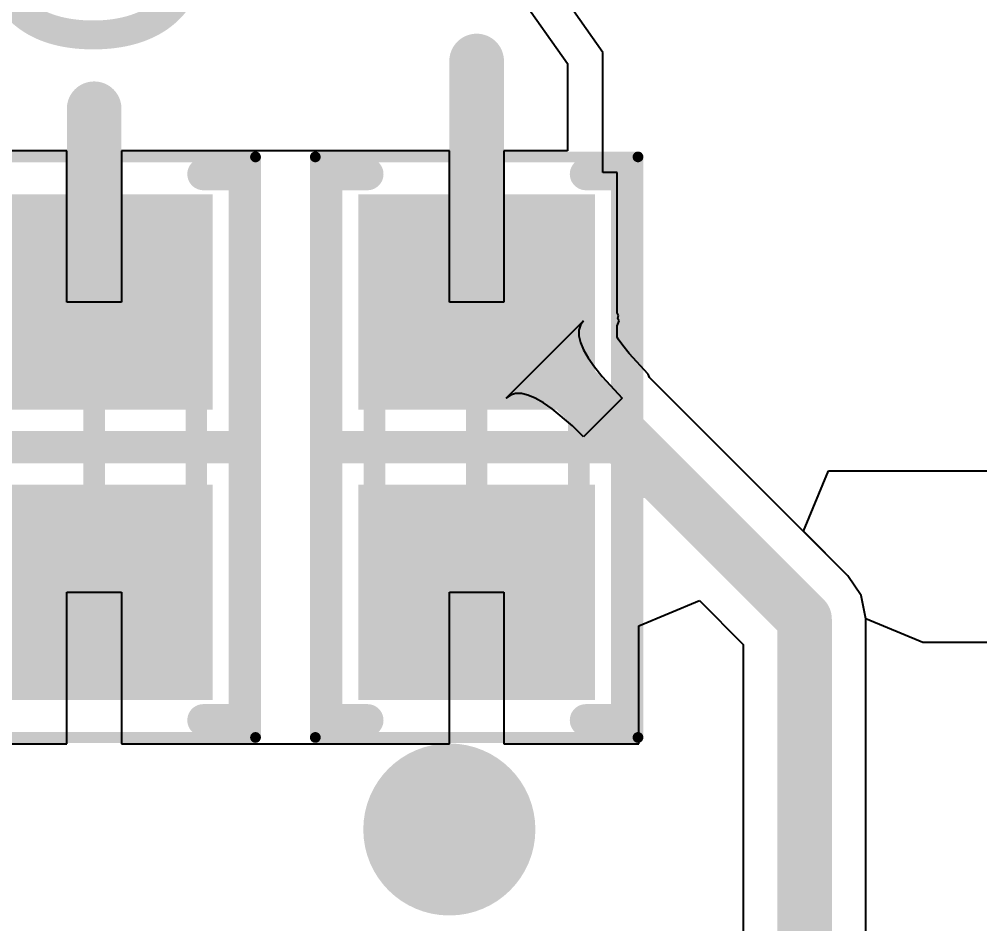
# Model space of a CAD drawing. Header units: inches. Extents: x 0 to 5455, y -5 to 5444.
# Drawn here: x 16.67 to 21.135, y 23.691 to 27.898 of the extents above; entities that cross this region are included whole.
import ezdxf

# ---------------------------------------------------------------- set-up
doc = ezdxf.new("R2010")
doc.units = ezdxf.units.IN
for name, color, linetype in [('Bottom Layer', 5, 'Continuous'), ('Top 3D Body', 56, 'Continuous'), ('Top Courtyard', 56, 'Continuous'), ('Top Layer', 1, 'Continuous'), ('Top Overlay', 2, 'Continuous'), ('Top Paste', 8, 'Continuous'), ('Top Solder', 216, 'Continuous'), ('Via Holes', 16, 'Continuous')]:
    doc.layers.add(name, color=color, linetype=linetype)
doc.styles.add('Arial', font='', dxfattribs={"height": 0.2})
doc.styles.get('Arial').set_extended_font_data('Arial')

# ---------------------------------------------------------------- blocks, each defined once
blk = doc.blocks.new('CAP_0603_1608_35')
at = {"layer": 'Top Layer'}
for points in [[(-1.125, -0.5), (-1.125, 0.5), (-0.225, 0.5), (-0.225, -0.5)], [(0.225, -0.5), (0.225, 0.5), (1.125, 0.5), (1.125, -0.5)]]:
    blk.add_hatch(color=1, dxfattribs=at).paths.add_polyline_path(points)
at = {"layer": 'Top Paste'}
for points in [[(-1.125, -0.5), (-1.125, 0.5), (-0.225, 0.5), (-0.225, -0.5)], [(0.225, -0.5), (0.225, 0.5), (1.125, 0.5), (1.125, -0.5)]]:
    blk.add_hatch(color=8, dxfattribs=at).paths.add_polyline_path(points)
at = {"layer": 'Top Solder'}
for points in [[(-1.1758, -0.5508), (-1.1758, 0.5508), (-0.1742, 0.5508), (-0.1742, -0.5508)], [(0.1742, -0.5508), (0.1742, 0.5508), (1.1758, 0.5508), (1.1758, -0.5508)]]:
    blk.add_hatch(color=216, dxfattribs=at).paths.add_polyline_path(points)
at = {"layer": 'Top 3D Body'}
for points in [[(-0.875, -0.475, 0.1, 0.1, 0), (-0.875, 0.475, 0.1, 0.1, 0)], [(0.875, 0.475, 0.1, 0.1, 0), (-0.875, 0.475, 0.1, 0.1, 0)], [(0.875, -0.475, 0.1, 0.1, 0), (0.875, 0.475, 0.1, 0.1, 0)], [(0.875, -0.475, 0.1, 0.1, 0), (-0.875, -0.475, 0.1, 0.1, 0)]]:
    blk.add_lwpolyline(points, format="xyseb", dxfattribs=at)
for points in [[(-0.9, 0.475, 0.05, 0.05, 1), (-0.85, 0.475, 0.05, 0.05, 1)], [(-0.9, 0.475, 0.05, 0.05, 1), (-0.85, 0.475, 0.05, 0.05, 1)], [(0.85, 0.475, 0.05, 0.05, 1), (0.9, 0.475, 0.05, 0.05, 1)], [(0.85, 0.475, 0.05, 0.05, 1), (0.9, 0.475, 0.05, 0.05, 1)], [(-0.9, -0.475, 0.05, 0.05, 1), (-0.85, -0.475, 0.05, 0.05, 1)], [(-0.9, -0.475, 0.05, 0.05, 1), (-0.85, -0.475, 0.05, 0.05, 1)], [(0.85, -0.475, 0.05, 0.05, 1), (0.9, -0.475, 0.05, 0.05, 1)], [(0.85, -0.475, 0.05, 0.05, 1), (0.9, -0.475, 0.05, 0.05, 1)]]:
    blk.add_lwpolyline(points, format="xyseb", close=True, dxfattribs=at)
at = {"layer": 'Top Courtyard'}
for points in [[(-1.35, -0.75, 0.05, 0.05, 0), (-1.35, 0.75, 0.05, 0.05, 0)], [(1.35, 0.75, 0.05, 0.05, 0), (-1.35, 0.75, 0.05, 0.05, 0)], [(1.35, -0.75, 0.05, 0.05, 0), (1.35, 0.75, 0.05, 0.05, 0)], [(0, -0.475, 0.1, 0.1, 0), (0, 0.475, 0.1, 0.1, 0)], [(0.475, 0, 0.1, 0.1, 0), (-0.475, 0, 0.1, 0.1, 0)], [(1.35, -0.75, 0.05, 0.05, 0), (-1.35, -0.75, 0.05, 0.05, 0)]]:
    blk.add_lwpolyline(points, format="xyseb", dxfattribs=at)
for points in [[(-1.3625, 0.75, 0.025, 0.025, 1), (-1.3375, 0.75, 0.025, 0.025, 1)], [(-1.3625, 0.75, 0.025, 0.025, 1), (-1.3375, 0.75, 0.025, 0.025, 1)], [(1.3375, 0.75, 0.025, 0.025, 1), (1.3625, 0.75, 0.025, 0.025, 1)], [(1.3375, 0.75, 0.025, 0.025, 1), (1.3625, 0.75, 0.025, 0.025, 1)], [(-0.025, 0.475, 0.05, 0.05, 1), (0.025, 0.475, 0.05, 0.05, 1)], [(-0.5, 0, 0.05, 0.05, 1), (-0.45, 0, 0.05, 0.05, 1)], [(0.45, 0, 0.05, 0.05, 1), (0.5, 0, 0.05, 0.05, 1)], [(-0.025, -0.475, 0.05, 0.05, 1), (0.025, -0.475, 0.05, 0.05, 1)], [(-1.3625, -0.75, 0.025, 0.025, 1), (-1.3375, -0.75, 0.025, 0.025, 1)], [(-1.3625, -0.75, 0.025, 0.025, 1), (-1.3375, -0.75, 0.025, 0.025, 1)], [(1.3375, -0.75, 0.025, 0.025, 1), (1.3625, -0.75, 0.025, 0.025, 1)], [(1.3375, -0.75, 0.025, 0.025, 1), (1.3625, -0.75, 0.025, 0.025, 1)]]:
    blk.add_lwpolyline(points, format="xyseb", close=True, dxfattribs=at)
at = {"layer": 'Top Overlay'}
for points in [[(1.27, 0.7, 0.15, 0.15, 0), (-1.27, 0.7, 0.15, 0.15, 0)], [(-1.27, 0.508, 0.15, 0.15, 0), (-1.27, 0.7, 0.15, 0.15, 0)], [(0, -0.7, 0.15, 0.15, 0), (0, 0.7, 0.15, 0.15, 0)], [(1.27, 0.508, 0.15, 0.15, 0), (1.27, 0.7, 0.15, 0.15, 0)], [(-1.27, -0.7, 0.15, 0.15, 0), (-1.27, -0.508, 0.15, 0.15, 0)], [(1.27, -0.7, 0.15, 0.15, 0), (1.27, -0.508, 0.15, 0.15, 0)], [(1.27, -0.7, 0.15, 0.15, 0), (-1.27, -0.7, 0.15, 0.15, 0)]]:
    blk.add_lwpolyline(points, format="xyseb", dxfattribs=at)
for points in [[(-1.3075, 0.7, 0.075, 0.075, 1), (-1.2325, 0.7, 0.075, 0.075, 1)], [(-1.3075, 0.7, 0.075, 0.075, 1), (-1.2325, 0.7, 0.075, 0.075, 1)], [(-0.0375, 0.7, 0.075, 0.075, 1), (0.0375, 0.7, 0.075, 0.075, 1)], [(1.2325, 0.7, 0.075, 0.075, 1), (1.3075, 0.7, 0.075, 0.075, 1)], [(1.2325, 0.7, 0.075, 0.075, 1), (1.3075, 0.7, 0.075, 0.075, 1)], [(-1.3075, 0.508, 0.075, 0.075, 1), (-1.2325, 0.508, 0.075, 0.075, 1)], [(1.2325, 0.508, 0.075, 0.075, 1), (1.3075, 0.508, 0.075, 0.075, 1)], [(-1.3075, -0.508, 0.075, 0.075, 1), (-1.2325, -0.508, 0.075, 0.075, 1)], [(1.2325, -0.508, 0.075, 0.075, 1), (1.3075, -0.508, 0.075, 0.075, 1)], [(-1.3075, -0.7, 0.075, 0.075, 1), (-1.2325, -0.7, 0.075, 0.075, 1)], [(-1.3075, -0.7, 0.075, 0.075, 1), (-1.2325, -0.7, 0.075, 0.075, 1)], [(-0.0375, -0.7, 0.075, 0.075, 1), (0.0375, -0.7, 0.075, 0.075, 1)], [(1.2325, -0.7, 0.075, 0.075, 1), (1.3075, -0.7, 0.075, 0.075, 1)], [(1.2325, -0.7, 0.075, 0.075, 1), (1.3075, -0.7, 0.075, 0.075, 1)]]:
    blk.add_lwpolyline(points, format="xyseb", close=True, dxfattribs=at)
blk = doc.blocks.new('CAP_0603_1608_56')
at = {"layer": 'Top Layer'}
for points in [[(-1.125, -0.5), (-1.125, 0.5), (-0.225, 0.5), (-0.225, -0.5)], [(0.225, -0.5), (0.225, 0.5), (1.125, 0.5), (1.125, -0.5)]]:
    blk.add_hatch(color=1, dxfattribs=at).paths.add_polyline_path(points)
at = {"layer": 'Top Paste'}
for points in [[(-1.125, -0.5), (-1.125, 0.5), (-0.225, 0.5), (-0.225, -0.5)], [(0.225, -0.5), (0.225, 0.5), (1.125, 0.5), (1.125, -0.5)]]:
    blk.add_hatch(color=8, dxfattribs=at).paths.add_polyline_path(points)
at = {"layer": 'Top Solder'}
for points in [[(-1.1758, -0.5508), (-1.1758, 0.5508), (-0.1742, 0.5508), (-0.1742, -0.5508)], [(0.1742, -0.5508), (0.1742, 0.5508), (1.1758, 0.5508), (1.1758, -0.5508)]]:
    blk.add_hatch(color=216, dxfattribs=at).paths.add_polyline_path(points)
at = {"layer": 'Top 3D Body'}
for points in [[(-0.875, -0.475, 0.1, 0.1, 0), (-0.875, 0.475, 0.1, 0.1, 0)], [(0.875, 0.475, 0.1, 0.1, 0), (-0.875, 0.475, 0.1, 0.1, 0)], [(0.875, -0.475, 0.1, 0.1, 0), (0.875, 0.475, 0.1, 0.1, 0)], [(0.875, -0.475, 0.1, 0.1, 0), (-0.875, -0.475, 0.1, 0.1, 0)]]:
    blk.add_lwpolyline(points, format="xyseb", dxfattribs=at)
for points in [[(-0.9, 0.475, 0.05, 0.05, 1), (-0.85, 0.475, 0.05, 0.05, 1)], [(-0.9, 0.475, 0.05, 0.05, 1), (-0.85, 0.475, 0.05, 0.05, 1)], [(0.85, 0.475, 0.05, 0.05, 1), (0.9, 0.475, 0.05, 0.05, 1)], [(0.85, 0.475, 0.05, 0.05, 1), (0.9, 0.475, 0.05, 0.05, 1)], [(-0.9, -0.475, 0.05, 0.05, 1), (-0.85, -0.475, 0.05, 0.05, 1)], [(-0.9, -0.475, 0.05, 0.05, 1), (-0.85, -0.475, 0.05, 0.05, 1)], [(0.85, -0.475, 0.05, 0.05, 1), (0.9, -0.475, 0.05, 0.05, 1)], [(0.85, -0.475, 0.05, 0.05, 1), (0.9, -0.475, 0.05, 0.05, 1)]]:
    blk.add_lwpolyline(points, format="xyseb", close=True, dxfattribs=at)
at = {"layer": 'Top Courtyard'}
for points in [[(-1.35, -0.75, 0.05, 0.05, 0), (-1.35, 0.75, 0.05, 0.05, 0)], [(1.35, 0.75, 0.05, 0.05, 0), (-1.35, 0.75, 0.05, 0.05, 0)], [(1.35, -0.75, 0.05, 0.05, 0), (1.35, 0.75, 0.05, 0.05, 0)], [(0, -0.475, 0.1, 0.1, 0), (0, 0.475, 0.1, 0.1, 0)], [(0.475, 0, 0.1, 0.1, 0), (-0.475, 0, 0.1, 0.1, 0)], [(1.35, -0.75, 0.05, 0.05, 0), (-1.35, -0.75, 0.05, 0.05, 0)]]:
    blk.add_lwpolyline(points, format="xyseb", dxfattribs=at)
for points in [[(-1.3625, 0.75, 0.025, 0.025, 1), (-1.3375, 0.75, 0.025, 0.025, 1)], [(-1.3625, 0.75, 0.025, 0.025, 1), (-1.3375, 0.75, 0.025, 0.025, 1)], [(1.3375, 0.75, 0.025, 0.025, 1), (1.3625, 0.75, 0.025, 0.025, 1)], [(1.3375, 0.75, 0.025, 0.025, 1), (1.3625, 0.75, 0.025, 0.025, 1)], [(-0.025, 0.475, 0.05, 0.05, 1), (0.025, 0.475, 0.05, 0.05, 1)], [(-0.5, 0, 0.05, 0.05, 1), (-0.45, 0, 0.05, 0.05, 1)], [(0.45, 0, 0.05, 0.05, 1), (0.5, 0, 0.05, 0.05, 1)], [(-0.025, -0.475, 0.05, 0.05, 1), (0.025, -0.475, 0.05, 0.05, 1)], [(-1.3625, -0.75, 0.025, 0.025, 1), (-1.3375, -0.75, 0.025, 0.025, 1)], [(-1.3625, -0.75, 0.025, 0.025, 1), (-1.3375, -0.75, 0.025, 0.025, 1)], [(1.3375, -0.75, 0.025, 0.025, 1), (1.3625, -0.75, 0.025, 0.025, 1)], [(1.3375, -0.75, 0.025, 0.025, 1), (1.3625, -0.75, 0.025, 0.025, 1)]]:
    blk.add_lwpolyline(points, format="xyseb", close=True, dxfattribs=at)
at = {"layer": 'Top Overlay'}
for points in [[(1.27, 0.7, 0.15, 0.15, 0), (-1.27, 0.7, 0.15, 0.15, 0)], [(-1.27, 0.508, 0.15, 0.15, 0), (-1.27, 0.7, 0.15, 0.15, 0)], [(0, -0.7, 0.15, 0.15, 0), (0, 0.7, 0.15, 0.15, 0)], [(1.27, 0.508, 0.15, 0.15, 0), (1.27, 0.7, 0.15, 0.15, 0)], [(-1.27, -0.7, 0.15, 0.15, 0), (-1.27, -0.508, 0.15, 0.15, 0)], [(1.27, -0.7, 0.15, 0.15, 0), (1.27, -0.508, 0.15, 0.15, 0)], [(1.27, -0.7, 0.15, 0.15, 0), (-1.27, -0.7, 0.15, 0.15, 0)]]:
    blk.add_lwpolyline(points, format="xyseb", dxfattribs=at)
for points in [[(-1.3075, 0.7, 0.075, 0.075, 1), (-1.2325, 0.7, 0.075, 0.075, 1)], [(-1.3075, 0.7, 0.075, 0.075, 1), (-1.2325, 0.7, 0.075, 0.075, 1)], [(-0.0375, 0.7, 0.075, 0.075, 1), (0.0375, 0.7, 0.075, 0.075, 1)], [(1.2325, 0.7, 0.075, 0.075, 1), (1.3075, 0.7, 0.075, 0.075, 1)], [(1.2325, 0.7, 0.075, 0.075, 1), (1.3075, 0.7, 0.075, 0.075, 1)], [(-1.3075, 0.508, 0.075, 0.075, 1), (-1.2325, 0.508, 0.075, 0.075, 1)], [(1.2325, 0.508, 0.075, 0.075, 1), (1.3075, 0.508, 0.075, 0.075, 1)], [(-1.3075, -0.508, 0.075, 0.075, 1), (-1.2325, -0.508, 0.075, 0.075, 1)], [(1.2325, -0.508, 0.075, 0.075, 1), (1.3075, -0.508, 0.075, 0.075, 1)], [(-1.3075, -0.7, 0.075, 0.075, 1), (-1.2325, -0.7, 0.075, 0.075, 1)], [(-1.3075, -0.7, 0.075, 0.075, 1), (-1.2325, -0.7, 0.075, 0.075, 1)], [(-0.0375, -0.7, 0.075, 0.075, 1), (0.0375, -0.7, 0.075, 0.075, 1)], [(1.2325, -0.7, 0.075, 0.075, 1), (1.3075, -0.7, 0.075, 0.075, 1)], [(1.2325, -0.7, 0.075, 0.075, 1), (1.3075, -0.7, 0.075, 0.075, 1)]]:
    blk.add_lwpolyline(points, format="xyseb", close=True, dxfattribs=at)

msp = doc.modelspace()

# ---------------------------------------------------------------- hatches: boundary and pattern name
at = {"layer": 'Bottom Layer'}
h = msp.add_hatch(color=5, dxfattribs=at)
edge = h.paths.add_edge_path()
edge.add_arc((18.669, 24.13), 0.4, 0, 360)
at = {"layer": 'Top Layer'}
h = msp.add_hatch(color=1, dxfattribs=at)
edge = h.paths.add_edge_path()
edge.add_arc((18.669, 24.13), 0.4, 0, 360)
at = {"layer": 'Via Holes'}
h = msp.add_hatch(color=7, dxfattribs=at)
edge = h.paths.add_edge_path()
edge.add_arc((18.669, 24.13), 0.2, 0, 360)

# ---------------------------------------------------------------- linework, layer by layer
at = {"layer": 'Top Layer'}
for p, q in [((19.3828, 27.7442), (17.4456, 30.5)), ((17.3599, 30.335), (19.2178, 27.692)), ((19.3828, 27.1854), (19.3828, 27.7442)), ((19.2178, 27.692), (19.2178, 27.287)), ((16.891, 27.287), (16.264, 27.287)), ((16.891, 26.583), (16.891, 27.287)), ((17.772, 27.287), (17.145, 27.287)), ((17.145, 27.287), (17.145, 26.583)), ((18.042, 27.287), (17.772, 27.287)), ((17.772, 27.287), (17.772, 27.287)), ((18.669, 27.287), (18.042, 27.287)), ((18.042, 27.287), (18.042, 27.287)), ((18.669, 26.583), (18.669, 27.287)), ((19.2178, 27.287), (18.923, 27.287)), ((18.923, 27.287), (18.923, 26.583)), ((19.4484, 27.1854), (19.3828, 27.1854)), ((19.4484, 26.5332), (19.4484, 27.1854)), ((17.145, 26.583), (16.891, 26.583)), ((18.923, 26.583), (18.669, 26.583)), ((19.4559, 26.521), (19.4484, 26.5332)), ((18.9337, 26.136), (19.293, 26.4953)), ((19.293, 26.4953), (19.2786, 26.4755)), ((19.4484, 26.4723), (19.4579, 26.4953)), ((19.4527, 26.5078), (19.4559, 26.521)), ((19.4579, 26.4953), (19.4527, 26.5078)), ((19.2786, 26.4755), (19.2714, 26.4522)), ((19.2714, 26.4522), (19.2714, 26.4252)), ((19.4484, 26.421), (19.4484, 26.4723)), ((19.2714, 26.4252), (19.2786, 26.3947)), ((19.2786, 26.3947), (19.293, 26.3606)), ((19.4541, 26.411), (19.4484, 26.421)), ((19.4755, 26.3802), (19.4541, 26.411)), ((19.293, 26.3606), (19.3145, 26.3228)), ((19.5042, 26.3444), (19.4755, 26.3802)), ((19.5934, 26.2483), (19.5042, 26.3444)), ((19.3145, 26.3228), (19.3432, 26.2815)), ((19.3432, 26.2815), (19.3792, 26.2366)), ((19.3792, 26.2366), (19.4726, 26.136)), ((19.5993, 26.2326), (19.5934, 26.2483)), ((19.7594, 26.0724), (19.5993, 26.2326)), ((18.9535, 26.1504), (18.9337, 26.136)), ((18.9768, 26.1576), (18.9535, 26.1504)), ((19.0038, 26.1576), (18.9768, 26.1576)), ((19.0343, 26.1504), (19.0038, 26.1576)), ((19.0684, 26.136), (19.0343, 26.1504)), ((19.1062, 26.1145), (19.0684, 26.136)), ((19.4726, 26.136), (19.293, 25.9564)), ((19.1475, 26.0858), (19.1062, 26.1145)), ((19.2409, 26.0067), (19.1475, 26.0858)), ((20.5214, 25.3104), (19.7594, 26.0724)), ((19.7594, 26.0724), (19.7594, 26.0724)), ((19.293, 25.9564), (19.2409, 26.0067)), ((20.3151, 25.5168), (20.4317, 25.7984)), ((20.4317, 25.7984), (27.741, 25.7984)), ((20.5214, 25.3104), (20.3151, 25.5168)), ((20.5832, 25.218), (20.5214, 25.3104)), ((20.5832, 25.218), (20.5214, 25.3104)), ((16.891, 24.529), (16.891, 25.233)), ((16.891, 25.233), (17.145, 25.233)), ((17.145, 25.233), (17.145, 24.529)), ((18.669, 24.529), (18.669, 25.233)), ((18.669, 25.233), (18.923, 25.233)), ((18.923, 25.233), (18.923, 24.529)), ((19.55, 25.0779), (19.8316, 25.1945)), ((19.8316, 25.1945), (20.0351, 24.991)), ((20.6049, 25.109), (20.5832, 25.218)), ((20.6049, 25.109), (20.5832, 25.218)), ((20.8707, 25), (20.6049, 25.109)), ((20.6049, 23.0561), (20.6049, 25.109)), ((20.6049, 25.109), (20.6049, 25.109)), ((19.55, 24.529), (19.55, 25.0779)), ((20.0351, 24.991), (20.0351, 23.059)), ((27.741, 25), (20.8707, 25)), ((16.264, 24.529), (16.891, 24.529)), ((17.145, 24.529), (17.772, 24.529)), ((17.772, 24.529), (17.772, 24.529)), ((17.772, 24.529), (18.042, 24.529)), ((18.042, 24.529), (18.042, 24.529)), ((18.042, 24.529), (18.669, 24.529)), ((18.923, 24.529), (19.55, 24.529))]:
    msp.add_line(p, q, dxfattribs=at)
for points in [[(18.796, 26.583, 0.254, 0.254, 0), (18.796, 27.704, 0.254, 0.254, 0)], [(17.018, 26.583, 0.254, 0.254, 0), (17.018, 27.482, 0.254, 0.254, 0)], [(18.796, 26.583, 0.254, 0.254, 0), (18.846, 26.583, 0.254, 0.254, 0)], [(18.846, 26.583, 0.254, 0.254, 0), (19.558, 25.871, 0.254, 0.254, 0)], [(19.558, 25.871, 0.254, 0.254, 0), (20.32, 25.109, 0.254, 0.254, 0)], [(19.558, 25.8161, 0.254, 0.254, 0), (19.558, 25.871, 0.254, 0.254, 0)], [(19.558, 25.8161, 0.254, 0.254, 0), (19.5754, 25.7987, 0.254, 0.254, 0)], [(20.32, 22.352, 0.254, 0.254, 0), (20.32, 25.109, 0.254, 0.254, 0)]]:
    msp.add_lwpolyline(points, format="xyseb", dxfattribs=at)
for points in [[(18.7325, 27.704, 0.127, 0.127, 1), (18.8595, 27.704, 0.127, 0.127, 1)], [(16.9545, 27.482, 0.127, 0.127, 1), (17.0815, 27.482, 0.127, 0.127, 1)], [(16.9545, 26.583, 0.127, 0.127, 1), (17.0815, 26.583, 0.127, 0.127, 1)], [(18.7325, 26.583, 0.127, 0.127, 1), (18.8595, 26.583, 0.127, 0.127, 1)], [(18.7325, 26.583, 0.127, 0.127, 1), (18.8595, 26.583, 0.127, 0.127, 1)], [(18.7825, 26.583, 0.127, 0.127, 1), (18.9095, 26.583, 0.127, 0.127, 1)], [(18.7825, 26.583, 0.127, 0.127, 1), (18.9095, 26.583, 0.127, 0.127, 1)], [(19.4945, 25.871, 0.127, 0.127, 1), (19.6215, 25.871, 0.127, 0.127, 1)], [(19.4945, 25.871, 0.127, 0.127, 1), (19.6215, 25.871, 0.127, 0.127, 1)], [(19.4945, 25.871, 0.127, 0.127, 1), (19.6215, 25.871, 0.127, 0.127, 1)], [(19.4945, 25.8161, 0.127, 0.127, 1), (19.6215, 25.8161, 0.127, 0.127, 1)], [(19.4945, 25.8161, 0.127, 0.127, 1), (19.6215, 25.8161, 0.127, 0.127, 1)], [(19.5119, 25.7987, 0.127, 0.127, 1), (19.6389, 25.7987, 0.127, 0.127, 1)], [(20.2565, 25.109, 0.127, 0.127, 1), (20.3835, 25.109, 0.127, 0.127, 1)], [(20.2565, 25.109, 0.127, 0.127, 1), (20.3835, 25.109, 0.127, 0.127, 1)]]:
    msp.add_lwpolyline(points, format="xyseb", close=True, dxfattribs=at)

# ---------------------------------------------------------------- block references
at = {"rotation": 270}
for name, p in [('CAP_0603_1608_56', (17.018, 25.908)), ('CAP_0603_1608_35', (18.796, 25.908))]:
    msp.add_blockref(name, p, dxfattribs=at)

# ---------------------------------------------------------------- texts
at = {"layer": 'Top Overlay', "style": 'Arial'}
msp.add_text('C6', height=1.016, rotation=90, dxfattribs=at).set_placement((17.526, 27.686))

doc.saveas('drawing.dxf')
